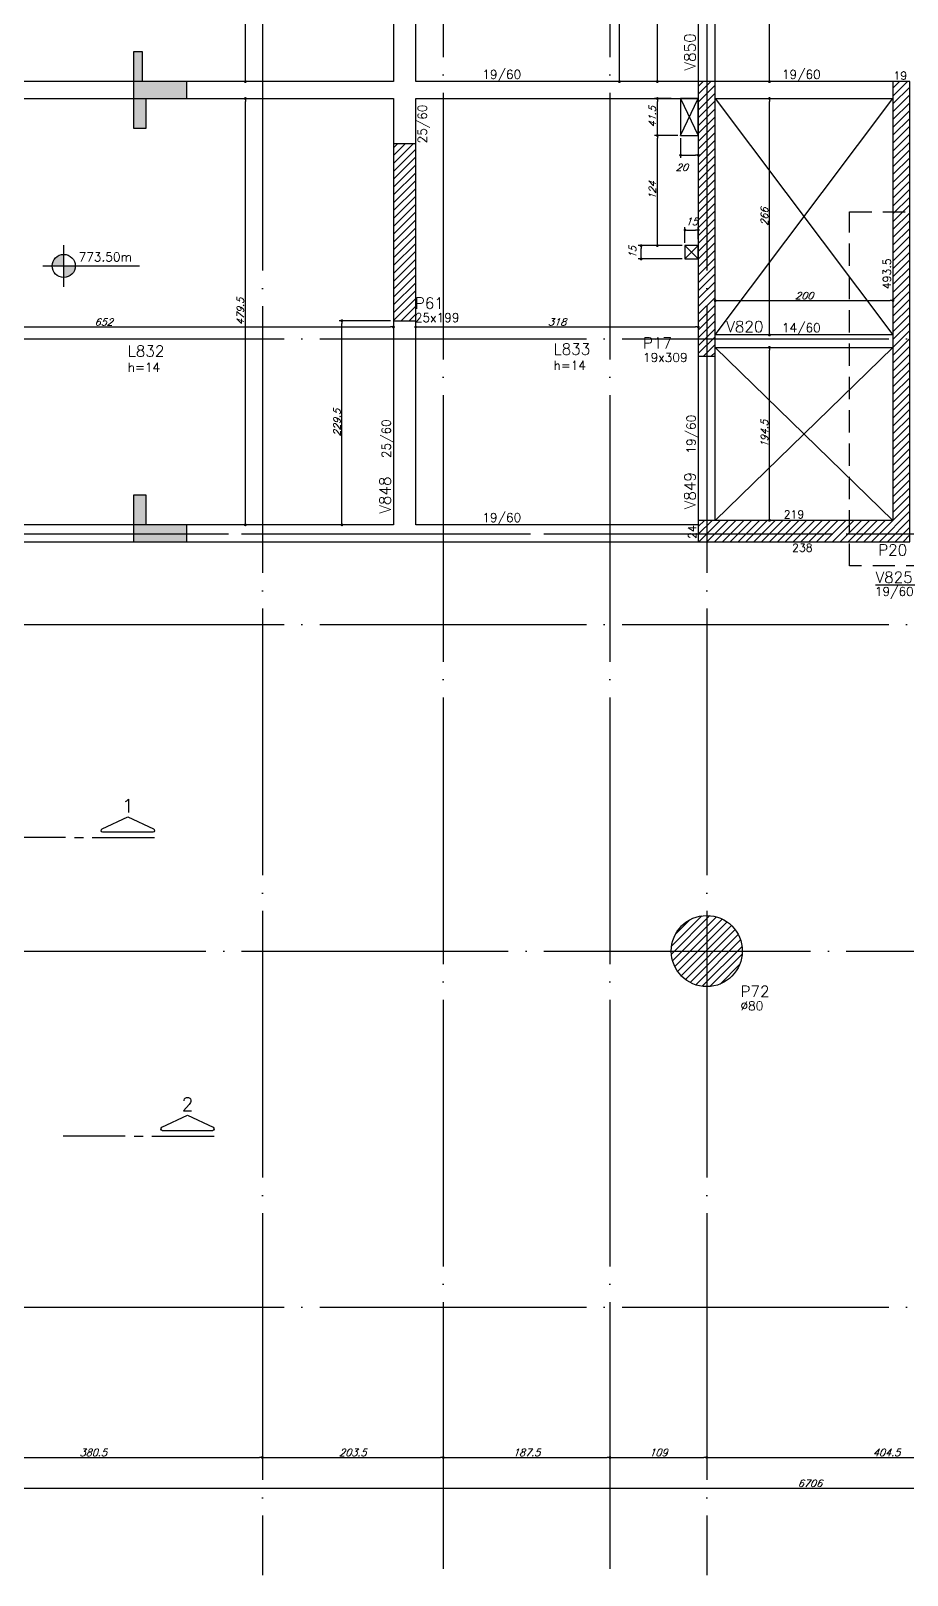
# Model space of a CAD drawing. Extents: x -5173 to 5397, y -2411 to 2089.
# Drawn here: x -970 to 16, y -1187 to 551 of the extents above; entities that cross this region are included whole.
import ezdxf
from ezdxf import colors
from ezdxf.entities.mleader import LeaderData, LeaderLine
from ezdxf.enums import TextEntityAlignment as Align
from ezdxf.math import Vec2, Vec3

# ---------------------------------------------------------------- set-up
doc = ezdxf.new("R2010")
doc.units = 0
doc.header["$LTSCALE"] = 50
doc.header["$MEASUREMENT"] = 0
doc.linetypes.add('DASHED', pattern=[0.75, 0.5, -0.25])
doc.linetypes.add('EIXO', pattern=[6.8, 6, -0.4, 0, -0.4])
doc.layers.get('0').update_dxf_attribs({"linetype": 'CONTINUOUS'})
doc.layers.get('DEFPOINTS').update_dxf_attribs({"linetype": 'CONTINUOUS'})
for name, color, linetype in [('F-AUX-RED', 1, 'CONTINUOUS'), ('F-CORTE', 4, 'CONTINUOUS'), ('F-CORTE-INDICAÇÃO', 4, 'CONTINUOUS'), ('F-COTAS', 106, 'CONTINUOUS'), ('F-COTAS-FUROS', 50, 'CONTINUOUS'), ('F-EIXO', 12, 'EIXO'), ('F-LAJES-DIM', 2, 'CONTINUOUS'), ('F-LAJES-NOME', 4, 'CONTINUOUS'), ('F-NÍVEL-PLANTA', 2, 'CONTINUOUS'), ('F-PILARES-DIM', 172, 'CONTINUOUS'), ('F-PILARES-HACH', 174, 'CONTINUOUS'), ('F-PILARES-NOME', 170, 'CONTINUOUS'), ('F-PILARES-S', 170, 'CONTINUOUS'), ('F-SOLIDO-CORTE', 71, 'CONTINUOUS'), ('F-TEXTO', 6, 'CONTINUOUS'), ('F-VIGAS', 3, 'CONTINUOUS'), ('F-VIGAS-DIM', 2, 'CONTINUOUS'), ('F-VIGAS-NOME', 4, 'CONTINUOUS'), ('F-VÃO', 1, 'CONTINUOUS')]:
    doc.layers.add(name, color=color, linetype=linetype)
doc.styles.add('CP-TEXT-INCL', font='simplex.shx', dxfattribs={"oblique": 20})
doc.styles.add('MCP', font='simplex.shx')
doc.styles.add('ROMANS', font='simplex.shx')
doc.styles.get("Standard").update_dxf_attribs({"font": 'simplex.shx'})
doc.dimstyles.new('CP-COTAS-50', dxfattribs={"dimscale": 0.64, "dimtxt": 12.5, "dimasz": 5, "dimexe": 5, "dimexo": 5, "dimgap": 2.5, "dimtad": 1, "dimdec": 1, "dimdsep": 46, "dimtxsty": 'CP-TEXT-INCL', "dimblk1": 'DOT', "dimblk2": 'DOT', "dimsah": 1, "dimcen": 9, "dimclrd": 256, "dimclre": 256, "dimclrt": 256, "dimadec": 0, "dimazin": 0, "dimtfac": 1, "dimtdec": 1, "dimtmove": 2, "dimatfit": 3, "dimldrblk": 'DOT', "dimfxl": 0, "dimtolj": 1, "dimarcsym": 0})

# ---------------------------------------------------------------- blocks, each defined once
blk = doc.blocks.new('Nível - Planta')
at = {"layer": 'F-NÍVEL-PLANTA'}
h = blk.add_hatch(color=71, dxfattribs=at)
h.paths.add_polyline_path([(0, 0), (0, 0.26, 0.414214), (-0.26, 0)])
h.paths.add_polyline_path([(0.26, 0), (0, 0), (0, -0.26, 0.414214)])
for p, q in [((0, -0.469), (0, 0.469)), ((-0.469, 0), (1.704, 0))]:
    blk.add_line(p, q, dxfattribs=at)
blk.add_circle((0, 0), 0.26, dxfattribs=at)
at = {"layer": 'F-TEXTO', "color": 3, "style": 'MCP'}
blk.add_attdef('NÍVEL', (0.333, 0.102), '', height=0.2, dxfattribs=at)
blk = doc.blocks.new('_DOT')
at = {"color": 0, "linetype": 'ByBlock'}
blk.add_line((-0.5, 0), (-1, 0), dxfattribs=at)
at = {"color": 0, "linetype": 'ByBlock', "const_width": 0.5}
blk.add_lwpolyline([(-0.25, 0, 1), (0.25, 0, 1)], format="xyb", close=True, dxfattribs=at)
blk = doc.blocks.new('*D50')
at = {"layer": 'DEFPOINTS', "color": 0, "linetype": 'Continuous', "transparency": 16777216}
for p in [(-139, 194.5), (-139, 194.5), (-139, 0)]:
    blk.add_point(p, dxfattribs=at)
at = {"layer": 'F-COTAS', "linetype": 'Continuous', "lineweight": -2, "transparency": 16777216}
blk.add_line((-139, 3.2), (-139, 191.3), dxfattribs=at)
at = {"layer": 'F-COTAS', "linetype": 'Continuous', "lineweight": -2, "transparency": 16777216, "xscale": 3.2, "yscale": 3.2, "zscale": 3.2}
for p, rotation in [((-139, 194.5), 90), ((-139, 0), 270)]:
    blk.add_blockref('_DOT', p, dxfattribs=dict(at, rotation=rotation))
at = {"layer": 'F-COTAS', "linetype": 'Continuous', "transparency": 16777216, "insert": (-144.6, 97.3), "char_height": 8, "attachment_point": 5, "rotation": 90, "style": 'CP-TEXT-INCL'}
blk.add_mtext('\\A1;194.5', dxfattribs=at)
blk = doc.blocks.new('*D51')
at = {"layer": 'DEFPOINTS', "color": 0, "linetype": 'Continuous', "transparency": 16777216}
for p in [(-139, 474.5), (-139, 474.5), (-139, 208.5)]:
    blk.add_point(p, dxfattribs=at)
at = {"layer": 'F-COTAS', "linetype": 'Continuous', "lineweight": -2, "transparency": 16777216}
blk.add_line((-139, 211.7), (-139, 471.3), dxfattribs=at)
at = {"layer": 'F-COTAS', "linetype": 'Continuous', "lineweight": -2, "transparency": 16777216, "xscale": 3.2, "yscale": 3.2, "zscale": 3.2}
for p, rotation in [((-139, 474.5), 90), ((-139, 208.5), 270)]:
    blk.add_blockref('_DOT', p, dxfattribs=dict(at, rotation=rotation))
at = {"layer": 'F-COTAS', "linetype": 'Continuous', "transparency": 16777216, "insert": (-144.6, 341.5), "char_height": 8, "attachment_point": 5, "rotation": 90, "style": 'CP-TEXT-INCL'}
blk.add_mtext('\\A1;266', dxfattribs=at)
blk = doc.blocks.new('*D52')
at = {"layer": 'DEFPOINTS', "color": 0, "linetype": 'Continuous', "transparency": 16777216}
for p in [(-139, 864.5), (-139, 864.5), (-139, 493.5)]:
    blk.add_point(p, dxfattribs=at)
at = {"layer": 'F-COTAS', "linetype": 'Continuous', "lineweight": -2, "transparency": 16777216}
blk.add_line((-139, 496.7), (-139, 861.3), dxfattribs=at)
at = {"layer": 'F-COTAS', "linetype": 'Continuous', "lineweight": -2, "transparency": 16777216, "xscale": 3.2, "yscale": 3.2, "zscale": 3.2}
for p, rotation in [((-139, 864.5), 90), ((-139, 493.5), 270)]:
    blk.add_blockref('_DOT', p, dxfattribs=dict(at, rotation=rotation))
at = {"layer": 'F-COTAS', "linetype": 'Continuous', "transparency": 16777216, "insert": (-144.6, 679), "char_height": 8, "attachment_point": 5, "rotation": 90, "style": 'CP-TEXT-INCL'}
blk.add_mtext('\\A1;371', dxfattribs=at)
blk = doc.blocks.new('*D53')
at = {"layer": 'DEFPOINTS', "color": 0, "linetype": 'Continuous', "transparency": 16777216}
for p in [(-307.8, 1215.5), (-307.8, 1215.5), (-307.8, 493.5)]:
    blk.add_point(p, dxfattribs=at)
at = {"layer": 'F-COTAS', "linetype": 'Continuous', "lineweight": -2, "transparency": 16777216}
blk.add_line((-307.8, 496.7), (-307.8, 1212.3), dxfattribs=at)
at = {"layer": 'F-COTAS', "linetype": 'Continuous', "lineweight": -2, "transparency": 16777216, "xscale": 3.2, "yscale": 3.2, "zscale": 3.2}
for p, rotation in [((-307.8, 1215.5), 90), ((-307.8, 493.5), 270)]:
    blk.add_blockref('_DOT', p, dxfattribs=dict(at, rotation=rotation))
at = {"layer": 'F-COTAS', "linetype": 'Continuous', "transparency": 16777216, "insert": (-313.4, 854.5), "char_height": 8, "attachment_point": 5, "rotation": 90, "style": 'CP-TEXT-INCL'}
blk.add_mtext('\\A1;722', dxfattribs=at)
blk = doc.blocks.new('*D55')
at = {"layer": 'DEFPOINTS', "color": 0, "linetype": 'Continuous', "transparency": 16777216}
for p in [(-728.6, 474.5), (-728.6, 474.5), (-728.6, -5)]:
    blk.add_point(p, dxfattribs=at)
at = {"layer": 'F-COTAS', "linetype": 'Continuous', "lineweight": -2, "transparency": 16777216}
blk.add_line((-728.6, -1.8), (-728.6, 471.3), dxfattribs=at)
at = {"layer": 'F-COTAS', "linetype": 'Continuous', "lineweight": -2, "transparency": 16777216, "xscale": 3.2, "yscale": 3.2, "zscale": 3.2}
for p, rotation in [((-728.6, 474.5), 90), ((-728.6, -5), 270)]:
    blk.add_blockref('_DOT', p, dxfattribs=dict(at, rotation=rotation))
at = {"layer": 'F-COTAS', "linetype": 'Continuous', "transparency": 16777216, "insert": (-734.2, 234.8), "char_height": 8, "attachment_point": 5, "rotation": 90, "style": 'CP-TEXT-INCL'}
blk.add_mtext('\\A1;479.5', dxfattribs=at)
blk = doc.blocks.new('*D56')
at = {"layer": 'DEFPOINTS', "color": 0, "linetype": 'Continuous', "transparency": 16777216}
for p in [(-728.6, 645.5), (-728.6, 645.5), (-728.6, 493.5)]:
    blk.add_point(p, dxfattribs=at)
at = {"layer": 'F-COTAS', "linetype": 'Continuous', "lineweight": -2, "transparency": 16777216}
blk.add_line((-728.6, 496.7), (-728.6, 642.3), dxfattribs=at)
at = {"layer": 'F-COTAS', "linetype": 'Continuous', "lineweight": -2, "transparency": 16777216, "xscale": 3.2, "yscale": 3.2, "zscale": 3.2}
for p, rotation in [((-728.6, 645.5), 90), ((-728.6, 493.5), 270)]:
    blk.add_blockref('_DOT', p, dxfattribs=dict(at, rotation=rotation))
at = {"layer": 'F-COTAS', "linetype": 'Continuous', "transparency": 16777216, "insert": (-734.2, 569.5), "char_height": 8, "attachment_point": 5, "rotation": 90, "style": 'CP-TEXT-INCL'}
blk.add_mtext('\\A1;152', dxfattribs=at)
blk = doc.blocks.new('*D116')
at = {"layer": 'DEFPOINTS', "color": 0, "linetype": 'Continuous', "transparency": 16777216}
for p in [(-1214, 217.5), (-562, 217.5), (-562, 217.5)]:
    blk.add_point(p, dxfattribs=at)
at = {"layer": 'F-COTAS', "linetype": 'Continuous', "lineweight": -2, "transparency": 16777216}
blk.add_line((-1210.8, 217.5), (-565.2, 217.5), dxfattribs=at)
at = {"layer": 'F-COTAS', "linetype": 'Continuous', "lineweight": -2, "transparency": 16777216, "xscale": 3.2, "yscale": 3.2, "zscale": 3.2, "rotation": 180}
blk.add_blockref('_DOT', (-1214, 217.5), dxfattribs=at)
at = {"layer": 'F-COTAS', "linetype": 'Continuous', "lineweight": -2, "transparency": 16777216, "xscale": 3.2, "yscale": 3.2, "zscale": 3.2}
blk.add_blockref('_DOT', (-562, 217.5), dxfattribs=at)
at = {"layer": 'F-COTAS', "linetype": 'Continuous', "transparency": 16777216, "insert": (-888, 223.1), "char_height": 8, "attachment_point": 5, "style": 'CP-TEXT-INCL'}
blk.add_mtext('\\A1;652', dxfattribs=at)
blk = doc.blocks.new('*D117')
at = {"layer": 'DEFPOINTS', "color": 0, "linetype": 'Continuous', "transparency": 16777216}
for p in [(-537, 217.5), (-219, 217.5), (-219, 217.5)]:
    blk.add_point(p, dxfattribs=at)
at = {"layer": 'F-COTAS', "linetype": 'Continuous', "lineweight": -2, "transparency": 16777216}
blk.add_line((-533.8, 217.5), (-222.2, 217.5), dxfattribs=at)
at = {"layer": 'F-COTAS', "linetype": 'Continuous', "lineweight": -2, "transparency": 16777216, "xscale": 3.2, "yscale": 3.2, "zscale": 3.2, "rotation": 180}
blk.add_blockref('_DOT', (-537, 217.5), dxfattribs=at)
at = {"layer": 'F-COTAS', "linetype": 'Continuous', "lineweight": -2, "transparency": 16777216, "xscale": 3.2, "yscale": 3.2, "zscale": 3.2}
blk.add_blockref('_DOT', (-219, 217.5), dxfattribs=at)
at = {"layer": 'F-COTAS', "linetype": 'Continuous', "transparency": 16777216, "insert": (-378, 223.1), "char_height": 8, "attachment_point": 5, "style": 'CP-TEXT-INCL'}
blk.add_mtext('\\A1;318', dxfattribs=at)
blk = doc.blocks.new('*D118')
at = {"layer": 'DEFPOINTS', "color": 0, "linetype": 'Continuous', "transparency": 16777216}
for p in [(-200, 247.2), (0, 247.2), (0, 247.2)]:
    blk.add_point(p, dxfattribs=at)
at = {"layer": 'F-COTAS', "linetype": 'Continuous', "lineweight": -2, "transparency": 16777216}
blk.add_line((-196.8, 247.2), (-3.2, 247.2), dxfattribs=at)
at = {"layer": 'F-COTAS', "linetype": 'Continuous', "lineweight": -2, "transparency": 16777216, "xscale": 3.2, "yscale": 3.2, "zscale": 3.2, "rotation": 180}
blk.add_blockref('_DOT', (-200, 247.2), dxfattribs=at)
at = {"layer": 'F-COTAS', "linetype": 'Continuous', "lineweight": -2, "transparency": 16777216, "xscale": 3.2, "yscale": 3.2, "zscale": 3.2}
blk.add_blockref('_DOT', (0, 247.2), dxfattribs=at)
at = {"layer": 'F-COTAS', "linetype": 'Continuous', "transparency": 16777216, "insert": (-100, 252.8), "char_height": 8, "attachment_point": 5, "style": 'CP-TEXT-INCL'}
blk.add_mtext('\\A1;200', dxfattribs=at)
blk = doc.blocks.new('*U196')
at = {"layer": 'F-EIXO'}
blk.add_line((0, 0), (7197, 0), dxfattribs=at)
at = {"layer": 'F-TEXTO', "style": 'ROMANS'}
blk.add_attdef('EIXO', text='', height=17.5, dxfattribs=at).set_placement((-28.2072, 0), align=Align.MIDDLE_CENTER)
blk = doc.blocks.new('*U197')
at = {"layer": 'F-EIXO'}
blk.add_line((0, 0), (7285, 0), dxfattribs=at)
at = {"layer": 'F-TEXTO', "style": 'ROMANS'}
blk.add_attdef('EIXO', text='', height=17.5, dxfattribs=at).set_placement((-28.2072, 0), align=Align.MIDDLE_CENTER)
blk = doc.blocks.new('*U198')
at = {"layer": 'F-EIXO'}
blk.add_line((0, 0), (7197, 0), dxfattribs=at)
at = {"layer": 'F-TEXTO', "style": 'ROMANS'}
blk.add_attdef('EIXO', text='', height=17.5, dxfattribs=at).set_placement((-28.2072, 0), align=Align.MIDDLE_CENTER)
blk = doc.blocks.new('*U194')
at = {"layer": 'F-EIXO'}
blk.add_line((0, 0), (0, -3127.9), dxfattribs=at)
at = {"layer": 'F-TEXTO', "style": 'ROMANS'}
blk.add_attdef('EIXO', text='', height=17.5, rotation=360, dxfattribs=at).set_placement((0, 28.2), align=Align.MIDDLE_CENTER)
blk = doc.blocks.new('*U200')
at = {"layer": 'F-EIXO'}
blk.add_line((0, 0), (0, -3027.9), dxfattribs=at)
at = {"layer": 'F-TEXTO', "style": 'ROMANS'}
blk.add_attdef('EIXO', text='', height=17.5, rotation=360, dxfattribs=at).set_placement((0, 28.2), align=Align.MIDDLE_CENTER)
blk = doc.blocks.new('*U189')
at = {"layer": 'F-EIXO'}
blk.add_line((0, 0), (0, -3027.9), dxfattribs=at)
at = {"layer": 'F-TEXTO', "style": 'ROMANS'}
blk.add_attdef('EIXO', text='', height=17.5, rotation=360, dxfattribs=at).set_placement((0, 28.2), align=Align.MIDDLE_CENTER)
blk = doc.blocks.new('*U190')
at = {"layer": 'F-EIXO'}
blk.add_line((0, 0), (0, -3127.9), dxfattribs=at)
at = {"layer": 'F-TEXTO', "style": 'ROMANS'}
blk.add_attdef('EIXO', text='', height=17.5, rotation=360, dxfattribs=at).set_placement((0, 28.2), align=Align.MIDDLE_CENTER)
blk = doc.blocks.new('*U207')
at = {"layer": 'F-EIXO'}
blk.add_line((0, 0), (7285, 0), dxfattribs=at)
at = {"layer": 'F-TEXTO', "style": 'ROMANS'}
blk.add_attdef('EIXO', text='', height=17.5, dxfattribs=at).set_placement((-28.2072, 0), align=Align.MIDDLE_CENTER)
blk = doc.blocks.new('*U180')
at = {"layer": 'F-EIXO'}
blk.add_line((0, 0), (7197, 0), dxfattribs=at)
at = {"layer": 'F-TEXTO', "style": 'ROMANS'}
blk.add_attdef('EIXO', text='', height=17.5, dxfattribs=at).set_placement((-28.2072, 0), align=Align.MIDDLE_CENTER)
blk = doc.blocks.new('*U224')
at = {"layer": 'F-CORTE-INDICAÇÃO'}
for p, q in [((70, 0), (0, 0)), ((80, 0), (90, 0)), ((100, 0), (170, 0))]:
    blk.add_line(p, q, dxfattribs=at)
blk.add_lwpolyline([(112, 6, -0.802585), (111.2, 9.8), (140, 23.3), (168.8, 9.8, -0.802585), (168, 6)], format="xyb", close=True, dxfattribs=at)
at = {"layer": 'F-CORTE-INDICAÇÃO', "style": 'ROMANS'}
blk.add_attdef('CORTE', text='', height=15, dxfattribs=at).set_placement((140, 35.8), align=Align.MIDDLE_CENTER)
at = {"layer": 'F-CORTE-INDICAÇÃO', "color": 2, "style": 'ROMANS'}
blk.add_attdef('FOLHA', text='', height=12, dxfattribs=at).set_placement((140, -10), align=Align.MIDDLE_CENTER)
blk = doc.blocks.new('*U225')
at = {"layer": 'F-CORTE-INDICAÇÃO'}
for p, q in [((70, 0), (0, 0)), ((80, 0), (90, 0)), ((100, 0), (170, 0))]:
    blk.add_line(p, q, dxfattribs=at)
blk.add_lwpolyline([(112, 6, -0.802585), (111.2, 9.8), (140, 23.3), (168.8, 9.8, -0.802585), (168, 6)], format="xyb", close=True, dxfattribs=at)
at = {"layer": 'F-CORTE-INDICAÇÃO', "style": 'ROMANS'}
blk.add_attdef('CORTE', text='', height=15, dxfattribs=at).set_placement((140, 35.8), align=Align.MIDDLE_CENTER)
at = {"layer": 'F-CORTE-INDICAÇÃO', "color": 2, "style": 'ROMANS'}
blk.add_attdef('FOLHA', text='', height=12, dxfattribs=at).set_placement((140, -10), align=Align.MIDDLE_CENTER)
blk = doc.blocks.new('*D258')
at = {"layer": 'DEFPOINTS', "color": 0, "linetype": 'Continuous', "transparency": 16777216}
for p in [(-3446.5, -978.5), (3259.5, -995.5), (3259.5, -1088.9)]:
    blk.add_point(p, dxfattribs=at)
at = {"layer": 'F-COTAS', "linetype": 'Continuous', "lineweight": -2, "transparency": 16777216}
for p, q in [((-3446.5, -981.7), (-3446.5, -1092.1)), ((3259.5, -998.7), (3259.5, -1092.1)), ((-3443.3, -1088.9), (3256.3, -1088.9))]:
    blk.add_line(p, q, dxfattribs=at)
at = {"layer": 'F-COTAS', "linetype": 'Continuous', "lineweight": -2, "transparency": 16777216, "xscale": 3.2, "yscale": 3.2, "zscale": 3.2, "rotation": 180}
blk.add_blockref('_DOT', (-3446.5, -1088.9), dxfattribs=at)
at = {"layer": 'F-COTAS', "linetype": 'Continuous', "lineweight": -2, "transparency": 16777216, "xscale": 3.2, "yscale": 3.2, "zscale": 3.2}
blk.add_blockref('_DOT', (3259.5, -1088.9), dxfattribs=at)
at = {"layer": 'F-COTAS', "linetype": 'Continuous', "transparency": 16777216, "insert": (-93.5, -1083.3), "char_height": 8, "attachment_point": 5, "style": 'CP-TEXT-INCL'}
blk.add_mtext('\\A1;6706', dxfattribs=at)
blk = doc.blocks.new('*D264')
at = {"layer": 'DEFPOINTS', "color": 0, "linetype": 'Continuous', "transparency": 16777216}
for p in [(-1090, -1054.2), (-709.5, -1054.2), (-709.5, -1054.2)]:
    blk.add_point(p, dxfattribs=at)
at = {"layer": 'F-COTAS', "linetype": 'Continuous', "lineweight": -2, "transparency": 16777216}
blk.add_line((-1086.8, -1054.2), (-712.7, -1054.2), dxfattribs=at)
at = {"layer": 'F-COTAS', "linetype": 'Continuous', "lineweight": -2, "transparency": 16777216, "xscale": 3.2, "yscale": 3.2, "zscale": 3.2, "rotation": 180}
blk.add_blockref('_DOT', (-1090, -1054.2), dxfattribs=at)
at = {"layer": 'F-COTAS', "linetype": 'Continuous', "lineweight": -2, "transparency": 16777216, "xscale": 3.2, "yscale": 3.2, "zscale": 3.2}
blk.add_blockref('_DOT', (-709.5, -1054.2), dxfattribs=at)
at = {"layer": 'F-COTAS', "linetype": 'Continuous', "transparency": 16777216, "insert": (-899.8, -1048.6), "char_height": 8, "attachment_point": 5, "style": 'CP-TEXT-INCL'}
blk.add_mtext('\\A1;380.5', dxfattribs=at)
blk = doc.blocks.new('*D265')
at = {"layer": 'DEFPOINTS', "color": 0, "linetype": 'Continuous', "transparency": 16777216}
for p in [(-709.5, -1054.2), (-506, -1054.2), (-506, -1054.2)]:
    blk.add_point(p, dxfattribs=at)
at = {"layer": 'F-COTAS', "linetype": 'Continuous', "lineweight": -2, "transparency": 16777216}
blk.add_line((-706.3, -1054.2), (-509.2, -1054.2), dxfattribs=at)
at = {"layer": 'F-COTAS', "linetype": 'Continuous', "lineweight": -2, "transparency": 16777216, "xscale": 3.2, "yscale": 3.2, "zscale": 3.2, "rotation": 180}
blk.add_blockref('_DOT', (-709.5, -1054.2), dxfattribs=at)
at = {"layer": 'F-COTAS', "linetype": 'Continuous', "lineweight": -2, "transparency": 16777216, "xscale": 3.2, "yscale": 3.2, "zscale": 3.2}
blk.add_blockref('_DOT', (-506, -1054.2), dxfattribs=at)
at = {"layer": 'F-COTAS', "linetype": 'Continuous', "transparency": 16777216, "insert": (-607.8, -1048.6), "char_height": 8, "attachment_point": 5, "style": 'CP-TEXT-INCL'}
blk.add_mtext('\\A1;203.5', dxfattribs=at)
blk = doc.blocks.new('*D266')
at = {"layer": 'DEFPOINTS', "color": 0, "linetype": 'Continuous', "transparency": 16777216}
for p in [(-506, -1054.2), (-318.5, -1054.2), (-318.5, -1054.2)]:
    blk.add_point(p, dxfattribs=at)
at = {"layer": 'F-COTAS', "linetype": 'Continuous', "lineweight": -2, "transparency": 16777216}
blk.add_line((-502.8, -1054.2), (-321.7, -1054.2), dxfattribs=at)
at = {"layer": 'F-COTAS', "linetype": 'Continuous', "lineweight": -2, "transparency": 16777216, "xscale": 3.2, "yscale": 3.2, "zscale": 3.2, "rotation": 180}
blk.add_blockref('_DOT', (-506, -1054.2), dxfattribs=at)
at = {"layer": 'F-COTAS', "linetype": 'Continuous', "lineweight": -2, "transparency": 16777216, "xscale": 3.2, "yscale": 3.2, "zscale": 3.2}
blk.add_blockref('_DOT', (-318.5, -1054.2), dxfattribs=at)
at = {"layer": 'F-COTAS', "linetype": 'Continuous', "transparency": 16777216, "insert": (-412.3, -1048.6), "char_height": 8, "attachment_point": 5, "style": 'CP-TEXT-INCL'}
blk.add_mtext('\\A1;187.5', dxfattribs=at)
blk = doc.blocks.new('*D267')
at = {"layer": 'DEFPOINTS', "color": 0, "linetype": 'Continuous', "transparency": 16777216}
for p in [(-318.5, -1054.2), (-209.5, -1054.2), (-209.5, -1054.2)]:
    blk.add_point(p, dxfattribs=at)
at = {"layer": 'F-COTAS', "linetype": 'Continuous', "lineweight": -2, "transparency": 16777216}
blk.add_line((-315.3, -1054.2), (-212.7, -1054.2), dxfattribs=at)
at = {"layer": 'F-COTAS', "linetype": 'Continuous', "lineweight": -2, "transparency": 16777216, "xscale": 3.2, "yscale": 3.2, "zscale": 3.2, "rotation": 180}
blk.add_blockref('_DOT', (-318.5, -1054.2), dxfattribs=at)
at = {"layer": 'F-COTAS', "linetype": 'Continuous', "lineweight": -2, "transparency": 16777216, "xscale": 3.2, "yscale": 3.2, "zscale": 3.2}
blk.add_blockref('_DOT', (-209.5, -1054.2), dxfattribs=at)
at = {"layer": 'F-COTAS', "linetype": 'Continuous', "transparency": 16777216, "insert": (-264, -1048.6), "char_height": 8, "attachment_point": 5, "style": 'CP-TEXT-INCL'}
blk.add_mtext('\\A1;109', dxfattribs=at)
blk = doc.blocks.new('*D268')
at = {"layer": 'DEFPOINTS', "color": 0, "linetype": 'Continuous', "transparency": 16777216}
for p in [(-209.5, -1054.2), (195, -1054.2), (195, -1054.2)]:
    blk.add_point(p, dxfattribs=at)
at = {"layer": 'F-COTAS', "linetype": 'Continuous', "lineweight": -2, "transparency": 16777216}
blk.add_line((-206.3, -1054.2), (191.8, -1054.2), dxfattribs=at)
at = {"layer": 'F-COTAS', "linetype": 'Continuous', "lineweight": -2, "transparency": 16777216, "xscale": 3.2, "yscale": 3.2, "zscale": 3.2, "rotation": 180}
blk.add_blockref('_DOT', (-209.5, -1054.2), dxfattribs=at)
at = {"layer": 'F-COTAS', "linetype": 'Continuous', "lineweight": -2, "transparency": 16777216, "xscale": 3.2, "yscale": 3.2, "zscale": 3.2}
blk.add_blockref('_DOT', (195, -1054.2), dxfattribs=at)
at = {"layer": 'F-COTAS', "linetype": 'Continuous', "transparency": 16777216, "insert": (-7.3, -1048.6), "char_height": 8, "attachment_point": 5, "style": 'CP-TEXT-INCL'}
blk.add_mtext('\\A1;404.5', dxfattribs=at)
blk = doc.blocks.new('*D316')
at = {"layer": 'DEFPOINTS', "color": 0, "linetype": 'Continuous', "transparency": 16777216}
for p in [(-3685, 1674.5), (-562, 1674.5), (-3446.5, -978.5)]:
    blk.add_point(p, dxfattribs=at)
at = {"layer": 'F-COTAS', "linetype": 'Continuous', "lineweight": -2, "transparency": 16777216}
for p, q in [((-565.2, 1674.5), (-3688.2, 1674.5)), ((-3685, -975.3), (-3685, 1671.3)), ((-3449.7, -978.5), (-3688.2, -978.5))]:
    blk.add_line(p, q, dxfattribs=at)
at = {"layer": 'F-COTAS', "linetype": 'Continuous', "lineweight": -2, "transparency": 16777216, "xscale": 3.2, "yscale": 3.2, "zscale": 3.2}
for p, rotation in [((-3685, 1674.5), 90), ((-3685, -978.5), 270)]:
    blk.add_blockref('_DOT', p, dxfattribs=dict(at, rotation=rotation))
at = {"layer": 'F-COTAS', "linetype": 'Continuous', "transparency": 16777216, "insert": (-3690.6, 348), "char_height": 8, "attachment_point": 5, "rotation": 90, "style": 'CP-TEXT-INCL'}
blk.add_mtext('\\A1;2653', dxfattribs=at)
blk = doc.blocks.new('*D343')
at = {"layer": 'DEFPOINTS', "color": 0, "linetype": 'Continuous', "transparency": 16777216}
for p in [(-620, 224.5), (-562, 224.5), (-608.4, -5)]:
    blk.add_point(p, dxfattribs=at)
at = {"layer": 'F-COTAS', "linetype": 'Continuous', "lineweight": -2, "transparency": 16777216}
for p, q in [((-565.2, 224.5), (-623.2, 224.5)), ((-620, -1.8), (-620, 221.3)), ((-611.6, -5), (-623.2, -5))]:
    blk.add_line(p, q, dxfattribs=at)
at = {"layer": 'F-COTAS', "linetype": 'Continuous', "lineweight": -2, "transparency": 16777216, "xscale": 3.2, "yscale": 3.2, "zscale": 3.2}
for p, rotation in [((-620, 224.5), 90), ((-620, -5), 270)]:
    blk.add_blockref('_DOT', p, dxfattribs=dict(at, rotation=rotation))
at = {"layer": 'F-COTAS', "linetype": 'Continuous', "transparency": 16777216, "insert": (-625.6, 109.8), "char_height": 8, "attachment_point": 5, "rotation": 90, "style": 'CP-TEXT-INCL'}
blk.add_mtext('\\A1;229.5', dxfattribs=at)
blk = doc.blocks.new('*U459')
at = {"layer": 'F-VÃO'}
for p, q in [((0, 0), (15, 15)), ((0, 15), (15, 0))]:
    blk.add_line(p, q, dxfattribs=at)
at = {"layer": 'F-VÃO', "color": 3}
blk.add_lwpolyline([(0, 0), (15, 0), (15, 15), (0, 15)], close=True, dxfattribs=at)
blk = doc.blocks.new('*U462')
at = {"layer": 'F-VÃO'}
for p, q in [((0, 0), (20, 41.5)), ((0, 41.5), (20, 0))]:
    blk.add_line(p, q, dxfattribs=at)
at = {"layer": 'F-VÃO', "color": 3}
blk.add_lwpolyline([(0, 0), (20, 0), (20, 41.5), (0, 41.5)], close=True, dxfattribs=at)
blk = doc.blocks.new('*D468')
at = {"layer": 'DEFPOINTS', "color": 0, "linetype": 'Continuous', "transparency": 16777216}
for p in [(-283.4, 309), (-234, 309), (-234, 294)]:
    blk.add_point(p, dxfattribs=at)
at = {"layer": 'F-COTAS-FUROS', "linetype": 'Continuous', "lineweight": -2, "transparency": 16777216}
for p, q in [((-237.2, 309), (-286.6, 309)), ((-283.4, 297.2), (-283.4, 305.8)), ((-237.2, 294), (-286.6, 294))]:
    blk.add_line(p, q, dxfattribs=at)
at = {"layer": 'F-COTAS-FUROS', "linetype": 'Continuous', "lineweight": -2, "transparency": 16777216, "xscale": 3.2, "yscale": 3.2, "zscale": 3.2}
for p, rotation in [((-283.4, 309), 90), ((-283.4, 294), 270)]:
    blk.add_blockref('_DOT', p, dxfattribs=dict(at, rotation=rotation))
at = {"layer": 'F-COTAS-FUROS', "linetype": 'Continuous', "transparency": 16777216, "insert": (-293, 301.5), "char_height": 8, "attachment_point": 5, "rotation": 90, "style": 'CP-TEXT-INCL'}
blk.add_mtext('\\A1;15', dxfattribs=at)
blk = doc.blocks.new('*D469')
at = {"layer": 'DEFPOINTS', "color": 0, "linetype": 'Continuous', "transparency": 16777216}
for p in [(-265.1, 433), (-239, 433), (-234, 309)]:
    blk.add_point(p, dxfattribs=at)
at = {"layer": 'F-COTAS-FUROS', "linetype": 'Continuous', "lineweight": -2, "transparency": 16777216}
for p, q in [((-242.2, 433), (-268.3, 433)), ((-265.1, 312.2), (-265.1, 429.8)), ((-237.2, 309), (-268.3, 309))]:
    blk.add_line(p, q, dxfattribs=at)
at = {"layer": 'F-COTAS-FUROS', "linetype": 'Continuous', "lineweight": -2, "transparency": 16777216, "xscale": 3.2, "yscale": 3.2, "zscale": 3.2}
for p, rotation in [((-265.1, 433), 90), ((-265.1, 309), 270)]:
    blk.add_blockref('_DOT', p, dxfattribs=dict(at, rotation=rotation))
at = {"layer": 'F-COTAS-FUROS', "linetype": 'Continuous', "transparency": 16777216, "insert": (-270.7, 371), "char_height": 8, "attachment_point": 5, "rotation": 90, "style": 'CP-TEXT-INCL'}
blk.add_mtext('\\A1;124', dxfattribs=at)
blk = doc.blocks.new('*D470')
at = {"layer": 'DEFPOINTS', "color": 0, "linetype": 'Continuous', "transparency": 16777216}
for p in [(-265.1, 474.5), (-246.5, 474.5), (-239, 433)]:
    blk.add_point(p, dxfattribs=at)
at = {"layer": 'F-COTAS-FUROS', "linetype": 'Continuous', "lineweight": -2, "transparency": 16777216}
for p, q in [((-249.7, 474.5), (-268.3, 474.5)), ((-265.1, 436.2), (-265.1, 471.3)), ((-242.2, 433), (-268.3, 433))]:
    blk.add_line(p, q, dxfattribs=at)
at = {"layer": 'F-COTAS-FUROS', "linetype": 'Continuous', "lineweight": -2, "transparency": 16777216, "xscale": 3.2, "yscale": 3.2, "zscale": 3.2}
for p, rotation in [((-265.1, 474.5), 90), ((-265.1, 433), 270)]:
    blk.add_blockref('_DOT', p, dxfattribs=dict(at, rotation=rotation))
at = {"layer": 'F-COTAS-FUROS', "linetype": 'Continuous', "transparency": 16777216, "insert": (-270.7, 453.8), "char_height": 8, "attachment_point": 5, "rotation": 90, "style": 'CP-TEXT-INCL'}
blk.add_mtext('\\A1;41.5', dxfattribs=at)
blk = doc.blocks.new('*D471')
at = {"layer": 'DEFPOINTS', "color": 0, "linetype": 'Continuous', "transparency": 16777216}
for p in [(-265.1, 664.5), (-249, 664.5), (-252.7, 493.5)]:
    blk.add_point(p, dxfattribs=at)
at = {"layer": 'F-COTAS-FUROS', "linetype": 'Continuous', "lineweight": -2, "transparency": 16777216}
for p, q in [((-252.2, 664.5), (-268.3, 664.5)), ((-265.1, 496.7), (-265.1, 661.3)), ((-255.9, 493.5), (-268.3, 493.5))]:
    blk.add_line(p, q, dxfattribs=at)
at = {"layer": 'F-COTAS-FUROS', "linetype": 'Continuous', "lineweight": -2, "transparency": 16777216, "xscale": 3.2, "yscale": 3.2, "zscale": 3.2}
for p, rotation in [((-265.1, 664.5), 90), ((-265.1, 493.5), 270)]:
    blk.add_blockref('_DOT', p, dxfattribs=dict(at, rotation=rotation))
at = {"layer": 'F-COTAS-FUROS', "linetype": 'Continuous', "transparency": 16777216, "insert": (-270.7, 579), "char_height": 8, "attachment_point": 5, "rotation": 90, "style": 'CP-TEXT-INCL'}
blk.add_mtext('\\A1;171', dxfattribs=at)
blk = doc.blocks.new('*D478')
at = {"layer": 'DEFPOINTS', "color": 0, "linetype": 'Continuous', "transparency": 16777216}
for p in [(-219, 326.6), (-219, 313.1), (-234, 309)]:
    blk.add_point(p, dxfattribs=at)
at = {"layer": 'F-COTAS-FUROS', "linetype": 'Continuous', "lineweight": -2, "transparency": 16777216}
for p, q in [((-234, 312.2), (-234, 329.8)), ((-230.8, 326.6), (-222.2, 326.6)), ((-219, 316.3), (-219, 329.8))]:
    blk.add_line(p, q, dxfattribs=at)
at = {"layer": 'F-COTAS-FUROS', "linetype": 'Continuous', "lineweight": -2, "transparency": 16777216, "xscale": 3.2, "yscale": 3.2, "zscale": 3.2, "rotation": 180}
blk.add_blockref('_DOT', (-234, 326.6), dxfattribs=at)
at = {"layer": 'F-COTAS-FUROS', "linetype": 'Continuous', "lineweight": -2, "transparency": 16777216, "xscale": 3.2, "yscale": 3.2, "zscale": 3.2}
blk.add_blockref('_DOT', (-219, 326.6), dxfattribs=at)
at = {"layer": 'F-COTAS-FUROS', "linetype": 'Continuous', "transparency": 16777216, "insert": (-226.5, 336.2), "char_height": 8, "attachment_point": 5, "style": 'CP-TEXT-INCL'}
blk.add_mtext('\\A1;15', dxfattribs=at)
blk = doc.blocks.new('*D479')
at = {"layer": 'DEFPOINTS', "color": 0, "linetype": 'Continuous', "transparency": 16777216}
for p in [(-239, 433), (-219, 433), (-219, 410.8)]:
    blk.add_point(p, dxfattribs=at)
at = {"layer": 'F-COTAS-FUROS', "linetype": 'Continuous', "lineweight": -2, "transparency": 16777216}
for p, q in [((-239, 429.8), (-239, 407.6)), ((-219, 429.8), (-219, 407.6)), ((-235.8, 410.8), (-222.2, 410.8))]:
    blk.add_line(p, q, dxfattribs=at)
at = {"layer": 'F-COTAS-FUROS', "linetype": 'Continuous', "lineweight": -2, "transparency": 16777216, "xscale": 3.2, "yscale": 3.2, "zscale": 3.2, "rotation": 180}
blk.add_blockref('_DOT', (-239, 410.8), dxfattribs=at)
at = {"layer": 'F-COTAS-FUROS', "linetype": 'Continuous', "lineweight": -2, "transparency": 16777216, "xscale": 3.2, "yscale": 3.2, "zscale": 3.2}
blk.add_blockref('_DOT', (-219, 410.8), dxfattribs=at)
at = {"layer": 'F-COTAS-FUROS', "linetype": 'Continuous', "transparency": 16777216, "insert": (-237.6, 397.1), "char_height": 8, "attachment_point": 5, "style": 'CP-TEXT-INCL'}
blk.add_mtext('\\A1;20', dxfattribs=at)

msp = doc.modelspace()

# ---------------------------------------------------------------- hatches: boundary and pattern name
at = {"layer": 'F-PILARES-HACH', "linetype": 'Continuous'}
h = msp.add_hatch(dxfattribs=at)
h.set_pattern_fill('ANSI31', color=256, scale=50, style=0)
h.paths.add_polyline_path([(19, -24), (19, 493.5), (0, 493.5), (0, 0), (-219, 0), (-219, -24)], flags=16)
h = msp.add_hatch(dxfattribs=at)
h.set_pattern_fill('ANSI31', color=256, scale=50, style=0)
h.paths.add_polyline_path([(-219, 184.5), (-200, 184.5), (-200, 493.5), (-219, 493.5)], flags=16)
h = msp.add_hatch(dxfattribs=at)
h.set_pattern_fill('ANSI31', color=256, scale=50, style=0)
h.paths.add_polyline_path([(-562, 224.5), (-537, 224.5), (-537, 423.5), (-562, 423.5)], flags=16)
h = msp.add_hatch(dxfattribs=at)
h.set_pattern_fill('ANSI31', color=256, scale=50)
edge = h.paths.add_edge_path()
edge.add_arc((-209.5, -484.5), 40, 0, 360)
at = {"layer": 'F-SOLIDO-CORTE', "linetype": 'Continuous'}
for points in [[(-794.333, 474.5), (-794.333, 493.5), (-844.333, 493.5), (-844.333, 526.85), (-854.333, 526.85), (-854.333, 474.5), (-854.333, 441.15), (-840.333, 441.15), (-840.333, 474.5)], [(-854.333, -24), (-794.333, -24), (-794.333, -5), (-840.333, -5), (-840.333, 28.35), (-854.333, 28.35)]]:
    msp.add_hatch(color=256, dxfattribs=at).paths.add_polyline_path(points, flags=16)

# ---------------------------------------------------------------- linework, layer by layer
at = {"layer": 'F-AUX-RED', "color": 4, "linetype": 'DASHED'}
msp.add_lwpolyline([(-48.962, 347.176), (677.224, 347.176), (677.224, -51.113), (-48.962, -51.113)], close=True, dxfattribs=at)
at = {"layer": 'F-CORTE', "linetype": 'Continuous'}
for points in [[(-854.333, 526.85), (-854.333, 474.5), (-854.333, 441.15)], [(-840.333, 441.15), (-840.333, 474.5), (-794.333, 474.5), (-794.333, 493.5), (-844.333, 493.5), (-844.333, 526.85)], [(-854.333, 28.35), (-854.333, -24), (-794.333, -24), (-794.333, -5), (-840.333, -5), (-840.333, 28.35)]]:
    msp.add_lwpolyline(points, dxfattribs=at)
at = {"layer": 'F-EIXO'}
msp.add_line((-3768.53, -15), (3491.131, -15), dxfattribs=at)
at = {"layer": 'F-PILARES-S', "linetype": 'Continuous'}
for points in [[(-219, 184.5), (-200, 184.5), (-200, 493.5), (-219, 493.5), (-219, 184.5)], [(19, -24), (19, 493.5), (0, 493.5), (0, 0), (-219, 0), (-219, -24), (19, -24)], [(-562, 224.5), (-537, 224.5), (-537, 423.5), (-562, 423.5), (-562, 224.5)]]:
    msp.add_lwpolyline(points, dxfattribs=at)
msp.add_circle((-209.5, -484.5), 40, dxfattribs=at)
at = {"layer": 'F-SOLIDO-CORTE', "linetype": 'Continuous'}
for points in [[(-794.333, 474.5), (-794.333, 493.5), (-844.333, 493.5), (-844.333, 526.85), (-854.333, 526.85), (-854.333, 474.5), (-854.333, 441.15), (-840.333, 441.15), (-840.333, 474.5), (-794.333, 474.5)], [(-854.333, -24), (-794.333, -24), (-794.333, -5), (-840.333, -5), (-840.333, 28.35), (-854.333, 28.35), (-854.333, -24)]]:
    msp.add_lwpolyline(points, dxfattribs=at)
at = {"layer": 'F-VIGAS'}
for points in [[(-562, 645.5), (-562, 493.5)], [(-537, 493.5), (-537, 645.5)], [(-219, 645.5), (-219, 493.5)], [(-200, 493.5), (-200, 645.5)], [(-562, 493.5), (-1214, 493.5)], [(-219, 493.5), (-537, 493.5)], [(0, 493.5), (-200, 493.5)], [(-1214, 474.5), (-562, 474.5)], [(-562, 474.5), (-562, 423.5)], [(-537, 423.5), (-537, 474.5)], [(-537, 474.5), (-219, 474.5)], [(-200, 474.5), (0, 474.5)], [(-562, 224.5), (-562, -5)], [(-537, -5), (-537, 224.5)], [(0, 208.5), (-200, 208.5)], [(-200, 194.5), (0, 194.5)], [(-219, 184.5), (-219, 0)], [(-200, 0), (-200, 184.5)], [(-562, -5), (-1219.6, -5)], [(-219, -5), (-537, -5)], [(-1219.6, -24), (-549.5, -24)], [(-549.5, -24), (-219, -24)]]:
    msp.add_lwpolyline(points, dxfattribs=at)
at = {"layer": 'F-VÃO'}
for p, q in [((-200, 208.5), (0, 474.5)), ((-200, 474.5), (0, 208.5)), ((-200, 0), (0, 194.5)), ((-200, 194.5), (0, 0))]:
    msp.add_line(p, q, dxfattribs=at)

# ---------------------------------------------------------------- block references
at = {"layer": 'F-CORTE-INDICAÇÃO', "linetype": 'Continuous'}
ref = msp.add_blockref('*U224', (-1000.807, -356.77), dxfattribs=at)
ref.add_attrib('CORTE', '1', dxfattribs={"height": 15, "style": 'ROMANS'}).set_placement((-860.807, -321.007), align=Align.MIDDLE_CENTER)
ref = msp.add_blockref('*U225', (-933.716, -692.603), dxfattribs=at)
ref.add_attrib('CORTE', '2', dxfattribs={"height": 15, "style": 'ROMANS'}).set_placement((-793.716, -656.84), align=Align.MIDDLE_CENTER)
at = {"layer": 'F-EIXO', "linetype": 'Continuous'}
for name, p in [('*U194', (-709.5, 1941.357)), ('*U190', (-209.5, 1941.357)), ('*U200', (-506, 1841.357)), ('*U189', (-318.5, 1841.357)), ('*U180', (-3705.761, 204)), ('*U207', (-3793.715, -15)), ('*U198', (-3705.761, -117)), ('*U197', (-3793.715, -484.5)), ('*U196', (-3705.761, -885))]:
    msp.add_blockref(name, p, dxfattribs=at)
at = {"layer": 'F-NÍVEL-PLANTA', "linetype": 'Continuous', "xscale": 50, "yscale": 50, "zscale": 50}
msp.add_blockref('Nível - Planta', (-932.887, 286.173), dxfattribs=at).add_auto_attribs({'NÍVEL': '773.50m'})
at = {"layer": 'F-VÃO', "linetype": 'Continuous'}
for name, p in [('*U462', (-239, 433)), ('*U459', (-234, 294))]:
    msp.add_blockref(name, p, dxfattribs=at)

# ---------------------------------------------------------------- texts
at = {"layer": 'F-LAJES-DIM', "linetype": 'Continuous', "style": 'MCP'}
for p in [(-860.937, 167.169), (-381.818, 169.281)]:
    msp.add_text('h=14', height=10, dxfattribs=at).set_placement(p)
at = {"layer": 'F-LAJES-NOME', "linetype": 'Continuous', "style": 'MCP'}
for s, p in [('L832', (-860.937, 184.169)), ('L833', (-381.818, 186.281))]:
    msp.add_text(s, height=12.5, dxfattribs=at).set_placement(p)
at = {"layer": 'F-PILARES-DIM', "linetype": 'Continuous', "style": 'MCP'}
for s, height, p in [('19', 9, (0.5, 495.75)), ('25x199', 10, (-537.884, 223.061)), ('19x309', 10, (-281.22, 178.214)), ('219', 9, (-123, 2.25)), ('238', 9, (-113.5, -35.25)), ('%%c80', 10, (-171.587, -551.156))]:
    msp.add_text(s, height=height, dxfattribs=at).set_placement(p)
for s, p in [('493.5', (-2.25, 259.914)), ('24', (-221.25, -21))]:
    msp.add_text(s, height=9, rotation=90, dxfattribs=at).set_placement(p)
at = {"layer": 'F-PILARES-NOME', "linetype": 'Continuous', "style": 'MCP'}
for s, p in [('P61', (-537.884, 238.061)), ('P17', (-281.22, 193.214)), ('P20', (-16.708, -39.625)), ('P72', (-171.587, -536.156))]:
    msp.add_text(s, height=12.5, dxfattribs=at).set_placement(p)
at = {"layer": 'F-VIGAS-DIM', "linetype": 'Continuous', "style": 'MCP'}
for s, p in [('19/60', (-462, 496.625)), ('19/60', (-125, 496.625)), ('14/60', (-125, 211.625)), ('19/60', (-462, -1.875)), ('19/60', (-20.353, -85.032))]:
    msp.add_text(s, height=10, dxfattribs=at).set_placement(p)
for s, p in [('25/60', (-524.5, 424)), ('25/60', (-565.125, 70)), ('19/60', (-222.125, 75))]:
    msp.add_text(s, height=10, rotation=90, dxfattribs=at).set_placement(p)
at = {"layer": 'F-VIGAS-NOME', "linetype": 'Continuous', "style": 'MCP'}
for s, p in [('V850', (-222.125, 506)), ('V849', (-222.125, 12.5)), ('V848', (-565.125, 7.5))]:
    msp.add_text(s, height=12.5, rotation=90, dxfattribs=at).set_placement(p)
for s, p in [('V820', (-187.5, 211.625)), ('V825', (-19.556, -70.37))]:
    msp.add_text(s, height=12.5, dxfattribs=at).set_placement(p)

# ---------------------------------------------------------------- dimensions: what is measured, and where the dimension line sits
at = {"layer": 'F-COTAS', "linetype": 'Continuous'}
for base, p1, p2, angle, picture, middle in [((-3685.025, 1674.5), (-3446.5, -978.5), (-562, 1674.5), 90, '*D316', (-3690.625, 348)), ((-307.779, 1215.5), (-307.779, 493.5), (-307.779, 1215.5), 270, '*D53', (-313.379, 854.5)), ((-139.043, 864.5), (-139.043, 493.5), (-139.043, 864.5), 270, '*D52', (-144.643, 679)), ((-728.562, 645.5), (-728.562, 493.5), (-728.562, 645.5), 270, '*D56', (-734.162, 569.5)), ((-728.562, 474.5), (-728.562, -5), (-728.562, 474.5), 270, '*D55', (-734.162, 234.75)), ((-139.043, 474.5), (-139.043, 208.5), (-139.043, 474.5), 270, '*D51', (-144.643, 341.5)), ((0, 247.194), (-200, 247.194), (0, 247.194), 180, '*D118', (-100, 252.794)), ((-562, 217.481), (-1214, 217.481), (-562, 217.481), 180, '*D116', (-888, 223.081)), ((-619.987, 224.5), (-608.442, -5), (-562, 224.5), 90, '*D343', (-625.587, 109.75)), ((-219, 217.481), (-537, 217.481), (-219, 217.481), 180, '*D117', (-378, 223.081)), ((-139.043, 194.5), (-139.043, 0), (-139.043, 194.5), 270, '*D50', (-144.643, 97.25))]:
    dim = msp.add_linear_dim(base=base, p1=p1, p2=p2, angle=angle, dimstyle='CP-COTAS-50', dxfattribs=at)
    dim.commit()
    dim.dimension.update_dxf_attribs({"geometry": picture, "text_midpoint": middle})
for base, p1, p2, picture, middle in [((3259.5, -1088.925), (-3446.5, -978.5), (3259.5, -995.5), '*D258', (-93.5, -1083.325)), ((-709.5, -1054.205), (-1090, -1054.205), (-709.5, -1054.205), '*D264', (-899.75, -1048.605)), ((-506, -1054.205), (-709.5, -1054.205), (-506, -1054.205), '*D265', (-607.75, -1048.605)), ((-318.5, -1054.205), (-506, -1054.205), (-318.5, -1054.205), '*D266', (-412.25, -1048.605)), ((-209.5, -1054.205), (-318.5, -1054.205), (-209.5, -1054.205), '*D267', (-264, -1048.605)), ((195, -1054.205), (-209.5, -1054.205), (195, -1054.205), '*D268', (-7.25, -1048.605))]:
    dim = msp.add_linear_dim(base=base, p1=p1, p2=p2, dimstyle='CP-COTAS-50', dxfattribs=at)
    dim.commit()
    dim.dimension.update_dxf_attribs({"geometry": picture, "text_midpoint": middle})
at = {"layer": 'F-COTAS-FUROS', "linetype": 'Continuous'}
for base, p1, p2, picture, middle in [((-265.134, 664.5), (-252.666, 493.5), (-249, 664.5), '*D471', (-270.734, 579)), ((-265.134, 474.5), (-239, 433), (-246.523, 474.5), '*D470', (-270.734, 453.75)), ((-265.134, 433), (-234, 309), (-239, 433), '*D469', (-270.734, 371)), ((-283.412, 309), (-234, 294), (-234, 309), '*D468', (-293.012, 301.5))]:
    dim = msp.add_linear_dim(base=base, p1=p1, p2=p2, angle=90, dimstyle='CP-COTAS-50', override={"dimfxl": 7.5}, dxfattribs=at)
    dim.commit()
    dim.dimension.update_dxf_attribs({"geometry": picture, "text_midpoint": middle})
dim = msp.add_linear_dim(base=(-219, 410.848), p1=(-239, 433), p2=(-219, 433), dimstyle='CP-COTAS-50', override={"dimfxl": 7.5}, dxfattribs=at)
dim.commit()
dim.dimension.update_dxf_attribs({"geometry": '*D479', "text_midpoint": (-237.608, 397.087), "dimtype": 160})
dim = msp.add_linear_dim(base=(-219, 326.573), p1=(-234, 309), p2=(-219, 313.085), dimstyle='CP-COTAS-50', override={"dimfxl": 7.5}, dxfattribs=at)
dim.commit()
dim.dimension.update_dxf_attribs({"geometry": '*D478', "text_midpoint": (-226.5, 336.173)})

# ---------------------------------------------------------------- leaders
at = {"layer": 'F-AUX-RED', "linetype": 'Continuous'}
ml = msp.add_multileader_mtext('Standard', dxfattribs=at)
ml.set_content('', color=256)
ml.set_leader_properties()
ml.set_arrow_properties(name='DOT')
ml.build(insert=Vec2(0, 0))
ml.multileader.update_dxf_attribs({"text_right_attachment_type": 6, "dogleg_length": 0.36, "arrow_head_size": 5})
ctx = ml.context
ctx.base_point, ctx.char_height, ctx.arrow_head_size, ctx.landing_gap_size, ctx.plane_origin = Vec3(-19.726, -72.75), 0.18, 5, 0.09, Vec3(48.699, -20.526)
ctx.right_attachment, ctx.text_align_type = 6, 2
notes = []
notes.append((ctx, [(0, (1, 1, 0), (28.218, -72.84), (-1, 0), 47.764, [(0, [(48.699, -20.526)], 0, [])])]))
ctx.mtext.insert, ctx.mtext.alignment, ctx.mtext.flow_direction = Vec3(-19.636, -72.66), 3, 5
for ctx, leaders in notes:
    for number, flags, end, landing, length, lines in leaders:
        leader = LeaderData()
        leader.index, (leader.has_last_leader_line, leader.has_dogleg_vector, leader.attachment_direction) = number, flags
        leader.last_leader_point, leader.dogleg_vector, leader.dogleg_length = Vec3(end), Vec3(landing), length
        for number, points, colour, breaks in lines:
            line = LeaderLine()
            line.index, line.vertices, line.color, line.breaks = number, Vec3.list(points), colors.encode_raw_color(colour), breaks
            leader.lines.append(line)
        ctx.leaders.append(leader)

doc.saveas('drawing.dxf')
